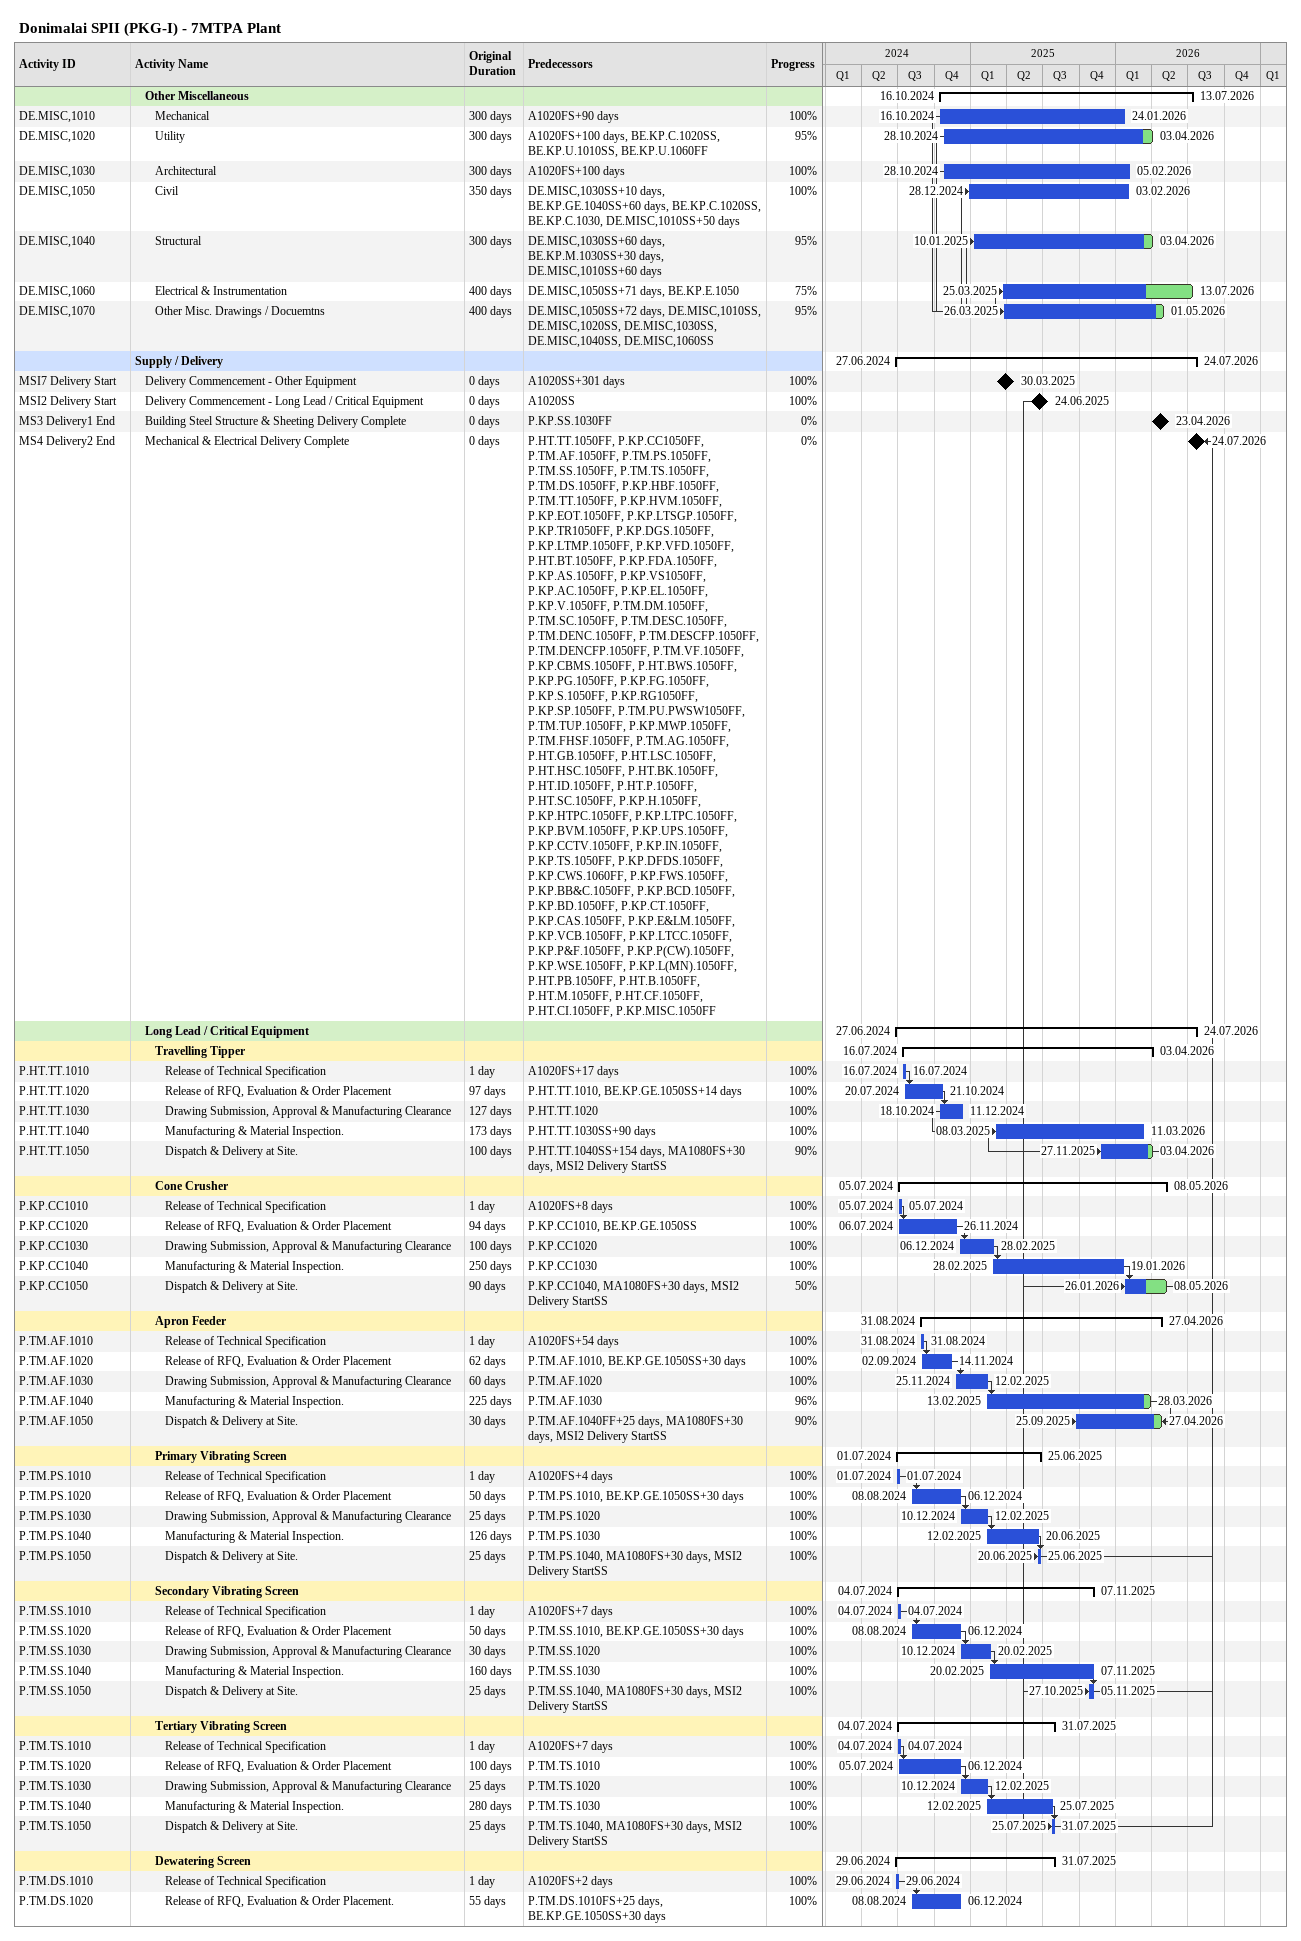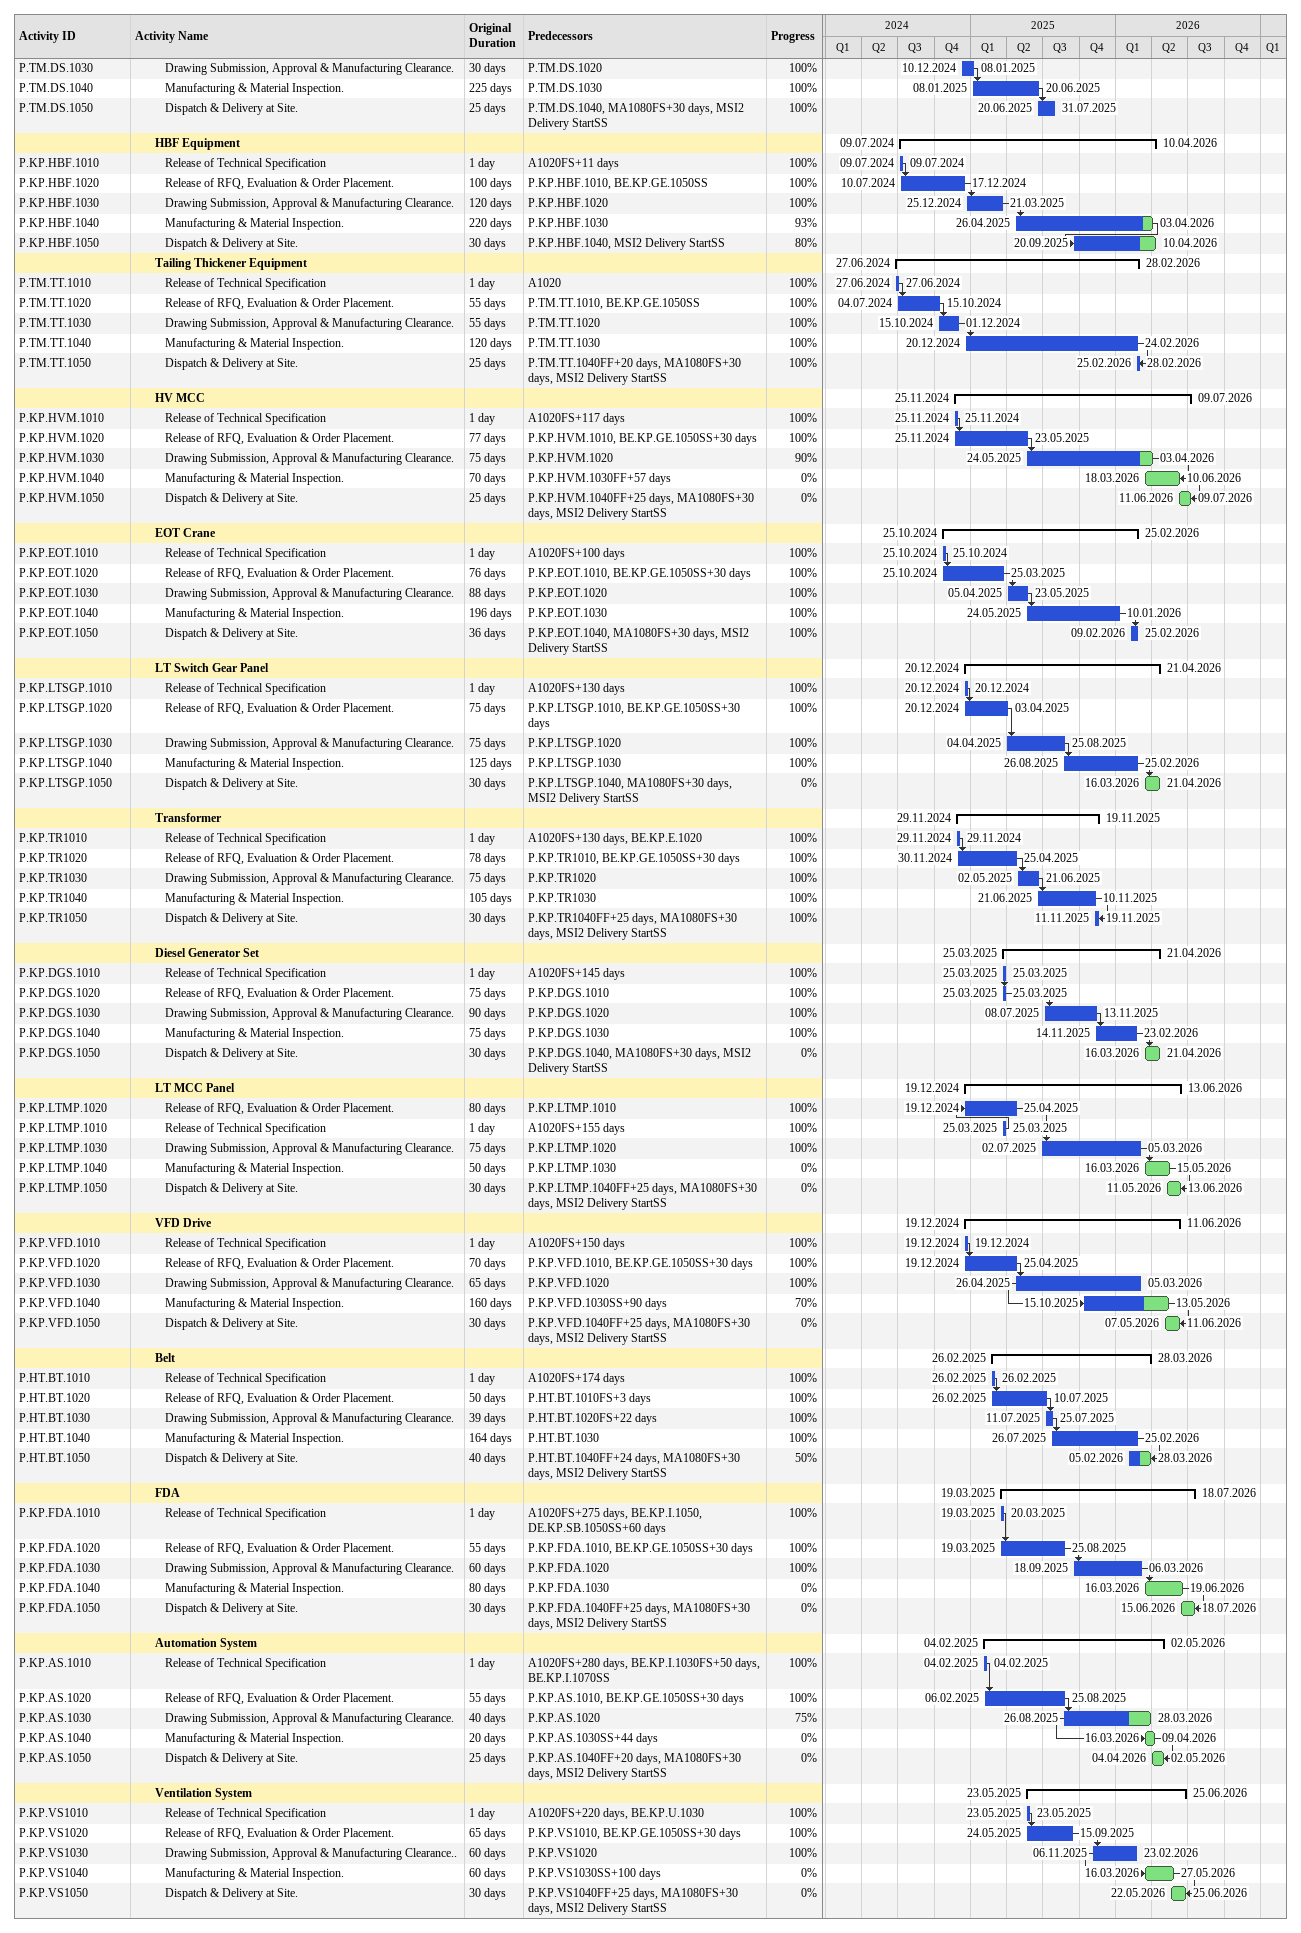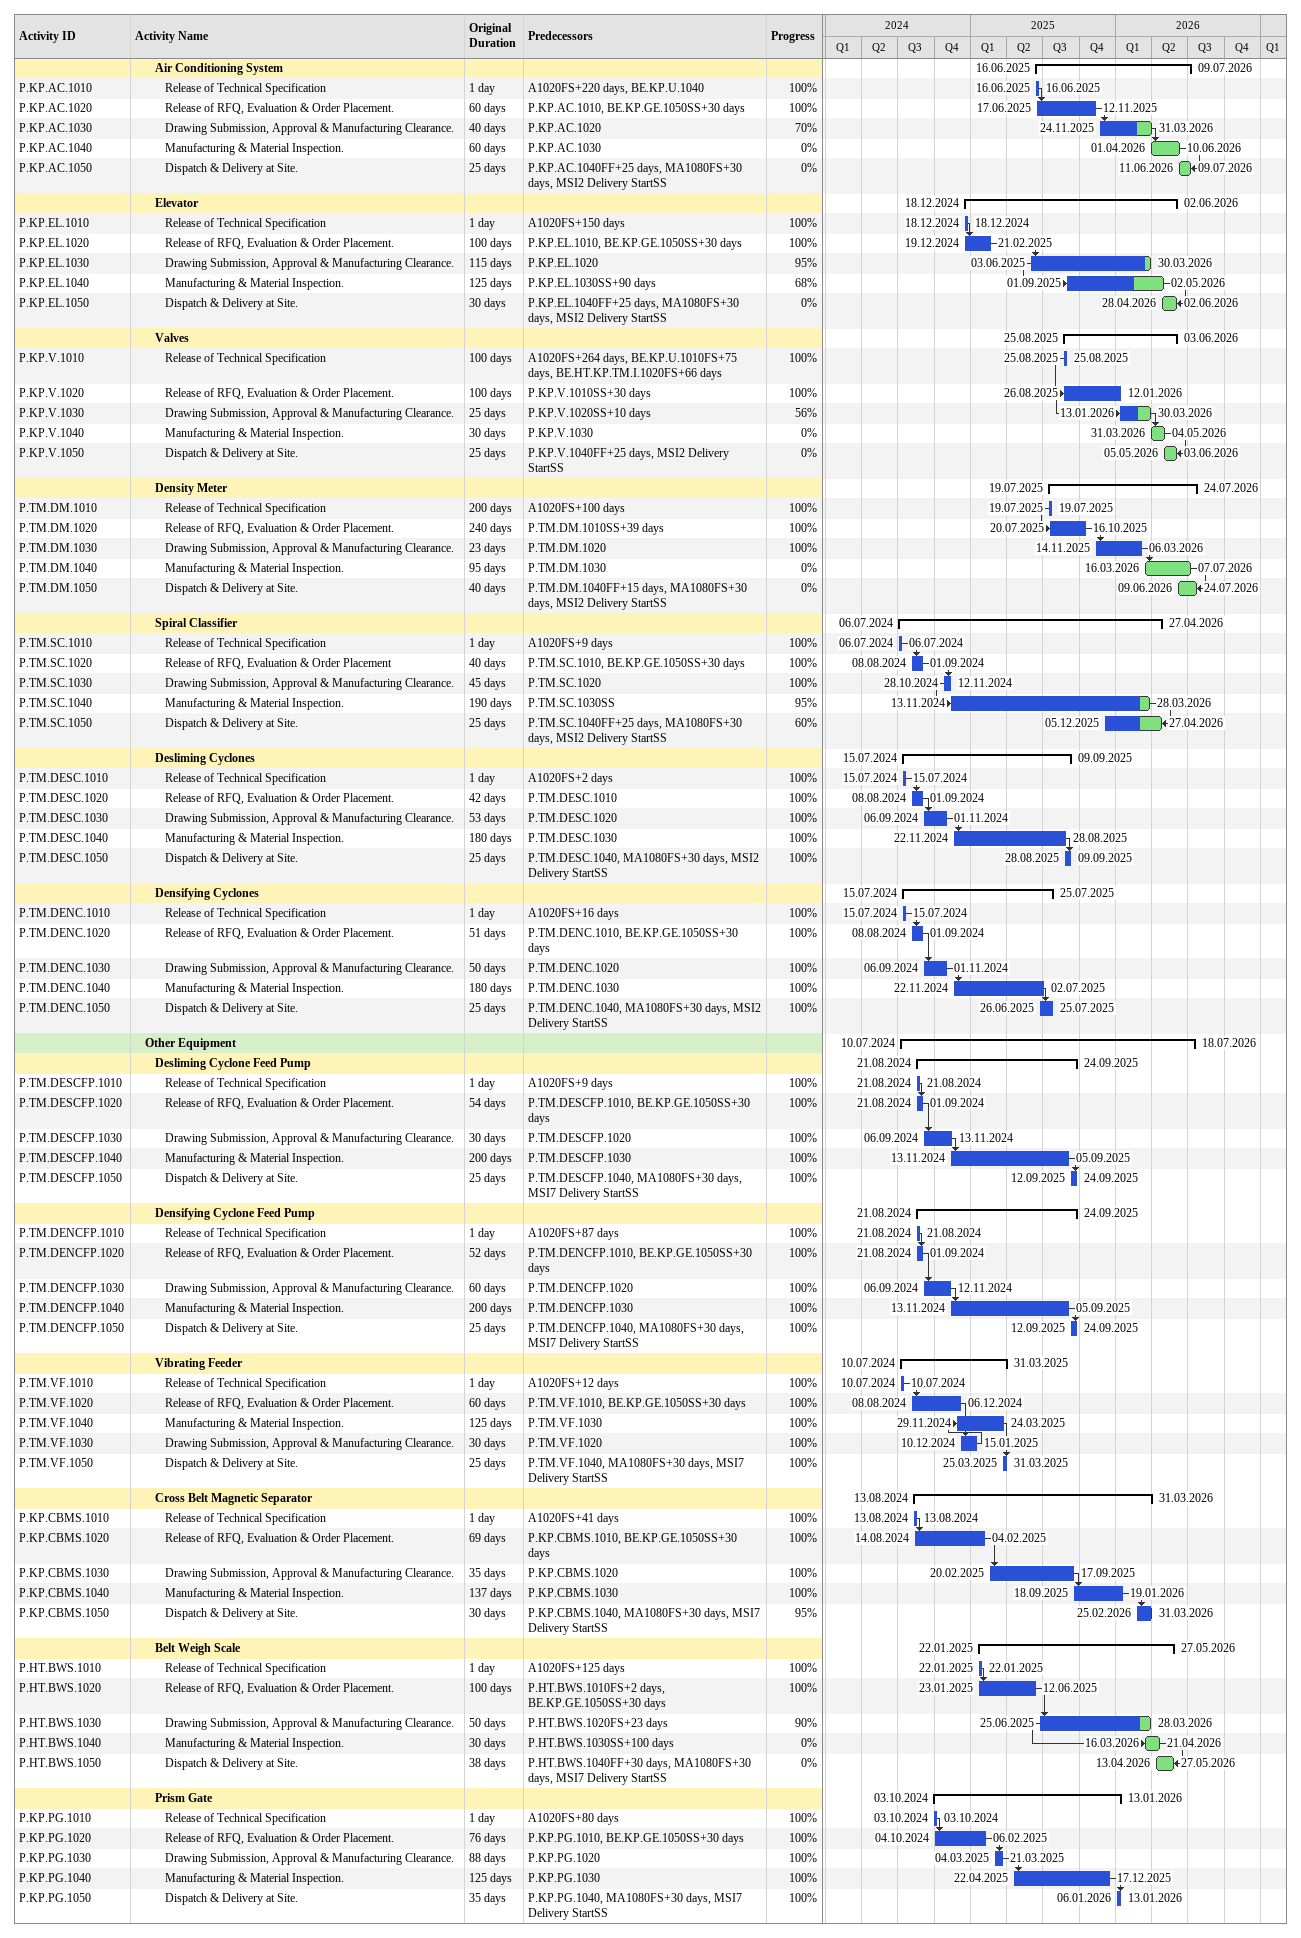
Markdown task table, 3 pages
Donimalai SPII (PKG-I) - 7MTPA Plant

| ID | Level | Task | Original duration | Start | Finish | Predecessors | % complete |
|---|---|---|---|---|---|---|---|
|  | 2 | **Other Miscellaneous** |  | 2024-10-16 | 2026-07-13 |  |  |
| DE.MISC,1010 | 3 | Mechanical | 300d | 2024-10-16 | 2026-01-24 | A1020FS+90d | 100 |
| DE.MISC,1020 | 3 | Utility | 300d | 2024-10-28 | 2026-04-03 | A1020FS+100d, BE.KP.C.1020SS, BE.KP.U.1010SS, BE.KP.U.1060FF | 95 |
| DE.MISC,1030 | 3 | Architectural | 300d | 2024-10-28 | 2026-02-05 | A1020FS+100d | 100 |
| DE.MISC,1050 | 3 | Civil | 350d | 2024-12-28 | 2026-02-03 | DE.MISC,1030SS+10d, BE.KP.GE.1040SS+60d, BE.KP.C.1020SS, BE.KP.C.1030, DE.MISC,1010SS+50d | 100 |
| DE.MISC,1040 | 3 | Structural | 300d | 2025-01-10 | 2026-04-03 | DE.MISC,1030SS+60d, BE.KP.M.1030SS+30d, DE.MISC,1010SS+60d | 95 |
| DE.MISC,1060 | 3 | Electrical & Instrumentation | 400d | 2025-03-25 | 2026-07-13 | DE.MISC,1050SS+71d, BE.KP.E.1050 | 75 |
| DE.MISC,1070 | 3 | Other Misc. Drawings / Docuemtns | 400d | 2025-03-26 | 2026-05-01 | DE.MISC,1050SS+72d, DE.MISC,1010SS, DE.MISC,1020SS, DE.MISC,1030SS, DE.MISC,1040SS, DE.MISC,1060SS | 95 |
|  | 1 | **Supply / Delivery** |  | 2024-06-27 | 2026-07-24 |  |  |
| MSI7 Delivery Start | 2 | Delivery Commencement - Other Equipment | 0d | 2025-03-30 | 2025-03-30 | A1020SS+301d | 100 |
| MSI2 Delivery Start | 2 | Delivery Commencement - Long Lead / Critical Equipment | 0d | 2025-06-24 | 2025-06-24 | A1020SS | 100 |
| MS3 Delivery1 End | 2 | Building Steel Structure & Sheeting Delivery Complete | 0d | 2026-04-23 | 2026-04-23 | P.KP.SS.1030FF | 0 |
| MS4 Delivery2 End | 2 | Mechanical & Electrical Delivery Complete | 0d | 2026-07-24 | 2026-07-24 | P.HT.TT.1050FF, P.KP.CC1050FF, P.TM.AF.1050FF, P.TM.PS.1050FF, P.TM.SS.1050FF, P.TM.TS.1050FF, P.TM.DS.1050FF, P.KP.HBF.1050FF, P.TM.TT.1050FF, P.KP.HVM.1050FF, P.KP.EOT.1050FF, P.KP.LTSGP.1050FF, P.KP.TR1050FF, P.KP.DGS.1050FF, P.KP.LTMP.1050FF, P.KP.VFD.1050FF, P.HT.BT.1050FF, P.KP.FDA.1050FF, P.KP.AS.1050FF, P.KP.VS1050FF, P.KP.AC.1050FF, P.KP.EL.1050FF, P.KP.V.1050FF, P.TM.DM.1050FF, P.TM.SC.1050FF, P.TM.DESC.1050FF, P.TM.DENC.1050FF, P.TM.DESCFP.1050FF, P.TM.DENCFP.1050FF, P.TM.VF.1050FF, P.KP.CBMS.1050FF, P.HT.BWS.1050FF, P.KP.PG.1050FF, P.KP.FG.1050FF, P.KP.S.1050FF, P.KP.RG1050FF, P.KP.SP.1050FF, P.TM.PU.PWSW1050FF, P.TM.TUP.1050FF, P.KP.MWP.1050FF, P.TM.FHSF.1050FF, P.TM.AG.1050FF, P.HT.GB.1050FF, P.HT.LSC.1050FF, P.HT.HSC.1050FF, P.HT.BK.1050FF, P.HT.ID.1050FF, P.HT.P.1050FF, P.HT.SC.1050FF, P.KP.H.1050FF, P.KP.HTPC.1050FF, P.KP.LTPC.1050FF, P.KP.BVM.1050FF, P.KP.UPS.1050FF, P.KP.CCTV.1050FF, P.KP.IN.1050FF, P.KP.TS.1050FF, P.KP.DFDS.1050FF, P.KP.CWS.1060FF, P.KP.FWS.1050FF, P.KP.BB&C.1050FF, P.KP.BCD.1050FF, P.KP.BD.1050FF, P.KP.CT.1050FF, P.KP.CAS.1050FF, P.KP.E&LM.1050FF, P.KP.VCB.1050FF, P.KP.LTCC.1050FF, P.KP.P&F.1050FF, P.KP.P(CW).1050FF, P.KP.WSE.1050FF, P.KP.L(MN).1050FF, P.HT.PB.1050FF, P.HT.B.1050FF, P.HT.M.1050FF, P.HT.CF.1050FF, P.HT.CI.1050FF, P.KP.MISC.1050FF | 0 |
|  | 2 | **Long Lead / Critical Equipment** |  | 2024-06-27 | 2026-07-24 |  |  |
|  | 3 | **Travelling Tipper** |  | 2024-07-16 | 2026-04-03 |  |  |
| P.HT.TT.1010 | 4 | Release of Technical Specification | 1d | 2024-07-16 | 2024-07-16 | A1020FS+17d | 100 |
| P.HT.TT.1020 | 4 | Release of RFQ, Evaluation & Order Placement | 97d | 2024-07-20 | 2024-10-21 | P.HT.TT.1010, BE.KP.GE.1050SS+14d | 100 |
| P.HT.TT.1030 | 4 | Drawing Submission, Approval & Manufacturing Clearance | 127d | 2024-10-18 | 2024-12-11 | P.HT.TT.1020 | 100 |
| P.HT.TT.1040 | 4 | Manufacturing & Material Inspection. | 173d | 2025-03-08 | 2026-03-11 | P.HT.TT.1030SS+90d | 100 |
| P.HT.TT.1050 | 4 | Dispatch & Delivery at Site. | 100d | 2025-11-27 | 2026-04-03 | P.HT.TT.1040SS+154d, MA1080FS+30d, MSI2 Delivery StartSS | 90 |
|  | 3 | **Cone Crusher** |  | 2024-07-05 | 2026-05-08 |  |  |
| P.KP.CC1010 | 4 | Release of Technical Specification | 1d | 2024-07-05 | 2024-07-05 | A1020FS+8d | 100 |
| P.KP.CC1020 | 4 | Release of RFQ, Evaluation & Order Placement | 94d | 2024-07-06 | 2024-11-26 | P.KP.CC1010, BE.KP.GE.1050SS | 100 |
| P.KP.CC1030 | 4 | Drawing Submission, Approval & Manufacturing Clearance | 100d | 2024-12-06 | 2025-02-28 | P.KP.CC1020 | 100 |
| P.KP.CC1040 | 4 | Manufacturing & Material Inspection. | 250d | 2025-02-28 | 2026-01-19 | P.KP.CC1030 | 100 |
| P.KP.CC1050 | 4 | Dispatch & Delivery at Site. | 90d | 2026-01-26 | 2026-05-08 | P.KP.CC1040, MA1080FS+30d, MSI2 Delivery StartSS | 50 |
|  | 3 | **Apron Feeder** |  | 2024-08-31 | 2026-04-27 |  |  |
| P.TM.AF.1010 | 4 | Release of Technical Specification | 1d | 2024-08-31 | 2024-08-31 | A1020FS+54d | 100 |
| P.TM.AF.1020 | 4 | Release of RFQ, Evaluation & Order Placement | 62d | 2024-09-02 | 2024-11-14 | P.TM.AF.1010, BE.KP.GE.1050SS+30d | 100 |
| P.TM.AF.1030 | 4 | Drawing Submission, Approval & Manufacturing Clearance | 60d | 2024-11-25 | 2025-02-12 | P.TM.AF.1020 | 100 |
| P.TM.AF.1040 | 4 | Manufacturing & Material Inspection. | 225d | 2025-02-13 | 2026-03-28 | P.TM.AF.1030 | 96 |
| P.TM.AF.1050 | 4 | Dispatch & Delivery at Site. | 30d | 2025-09-25 | 2026-04-27 | P.TM.AF.1040FF+25d, MA1080FS+30d, MSI2 Delivery StartSS | 90 |
|  | 3 | **Primary Vibrating Screen** |  | 2024-07-01 | 2025-06-25 |  |  |
| P.TM.PS.1010 | 4 | Release of Technical Specification | 1d | 2024-07-01 | 2024-07-01 | A1020FS+4d | 100 |
| P.TM.PS.1020 | 4 | Release of RFQ, Evaluation & Order Placement | 50d | 2024-08-08 | 2024-12-06 | P.TM.PS.1010, BE.KP.GE.1050SS+30d | 100 |
| P.TM.PS.1030 | 4 | Drawing Submission, Approval & Manufacturing Clearance | 25d | 2024-12-10 | 2025-02-12 | P.TM.PS.1020 | 100 |
| P.TM.PS.1040 | 4 | Manufacturing & Material Inspection. | 126d | 2025-02-12 | 2025-06-20 | P.TM.PS.1030 | 100 |
| P.TM.PS.1050 | 4 | Dispatch & Delivery at Site. | 25d | 2025-06-20 | 2025-06-25 | P.TM.PS.1040, MA1080FS+30d, MSI2 Delivery StartSS | 100 |
|  | 3 | **Secondary Vibrating Screen** |  | 2024-07-04 | 2025-11-07 |  |  |
| P.TM.SS.1010 | 4 | Release of Technical Specification | 1d | 2024-07-04 | 2024-07-04 | A1020FS+7d | 100 |
| P.TM.SS.1020 | 4 | Release of RFQ, Evaluation & Order Placement | 50d | 2024-08-08 | 2024-12-06 | P.TM.SS.1010, BE.KP.GE.1050SS+30d | 100 |
| P.TM.SS.1030 | 4 | Drawing Submission, Approval & Manufacturing Clearance | 30d | 2024-12-10 | 2025-02-20 | P.TM.SS.1020 | 100 |
| P.TM.SS.1040 | 4 | Manufacturing & Material Inspection. | 160d | 2025-02-20 | 2025-11-07 | P.TM.SS.1030 | 100 |
| P.TM.SS.1050 | 4 | Dispatch & Delivery at Site. | 25d | 2025-10-27 | 2025-11-05 | P.TM.SS.1040, MA1080FS+30d, MSI2 Delivery StartSS | 100 |
|  | 3 | **Tertiary Vibrating Screen** |  | 2024-07-04 | 2025-07-31 |  |  |
| P.TM.TS.1010 | 4 | Release of Technical Specification | 1d | 2024-07-04 | 2024-07-04 | A1020FS+7d | 100 |
| P.TM.TS.1020 | 4 | Release of RFQ, Evaluation & Order Placement | 100d | 2024-07-05 | 2024-12-06 | P.TM.TS.1010 | 100 |
| P.TM.TS.1030 | 4 | Drawing Submission, Approval & Manufacturing Clearance | 25d | 2024-12-10 | 2025-02-12 | P.TM.TS.1020 | 100 |
| P.TM.TS.1040 | 4 | Manufacturing & Material Inspection. | 280d | 2025-02-12 | 2025-07-25 | P.TM.TS.1030 | 100 |
| P.TM.TS.1050 | 4 | Dispatch & Delivery at Site. | 25d | 2025-07-25 | 2025-07-31 | P.TM.TS.1040, MA1080FS+30d, MSI2 Delivery StartSS | 100 |
|  | 3 | **Dewatering Screen** |  | 2024-06-29 | 2025-07-31 |  |  |
| P.TM.DS.1010 | 4 | Release of Technical Specification | 1d | 2024-06-29 | 2024-06-29 | A1020FS+2d | 100 |
| P.TM.DS.1020 | 4 | Release of RFQ, Evaluation & Order Placement. | 55d | 2024-08-08 | 2024-12-06 | P.TM.DS.1010FS+25d, BE.KP.GE.1050SS+30d | 100 |
| P.TM.DS.1030 | 4 | Drawing Submission, Approval & Manufacturing Clearance. | 30d | 2024-12-10 | 2025-01-08 | P.TM.DS.1020 | 100 |
| P.TM.DS.1040 | 4 | Manufacturing & Material Inspection. | 225d | 2025-01-08 | 2025-06-20 | P.TM.DS.1030 | 100 |
| P.TM.DS.1050 | 4 | Dispatch & Delivery at Site. | 25d | 2025-06-20 | 2025-07-31 | P.TM.DS.1040, MA1080FS+30d, MSI2 Delivery StartSS | 100 |
|  | 3 | **HBF Equipment** |  | 2024-07-09 | 2026-04-10 |  |  |
| P.KP.HBF.1010 | 4 | Release of Technical Specification | 1d | 2024-07-09 | 2024-07-09 | A1020FS+11d | 100 |
| P.KP.HBF.1020 | 4 | Release of RFQ, Evaluation & Order Placement. | 100d | 2024-07-10 | 2024-12-17 | P.KP.HBF.1010, BE.KP.GE.1050SS | 100 |
| P.KP.HBF.1030 | 4 | Drawing Submission, Approval & Manufacturing Clearance. | 120d | 2024-12-25 | 2025-03-21 | P.KP.HBF.1020 | 100 |
| P.KP.HBF.1040 | 4 | Manufacturing & Material Inspection. | 220d | 2025-04-26 | 2026-04-03 | P.KP.HBF.1030 | 93 |
| P.KP.HBF.1050 | 4 | Dispatch & Delivery at Site. | 30d | 2025-09-20 | 2026-04-10 | P.KP.HBF.1040, MSI2 Delivery StartSS | 80 |
|  | 3 | **Tailing Thickener Equipment** |  | 2024-06-27 | 2026-02-28 |  |  |
| P.TM.TT.1010 | 4 | Release of Technical Specification | 1d | 2024-06-27 | 2024-06-27 | A1020 | 100 |
| P.TM.TT.1020 | 4 | Release of RFQ, Evaluation & Order Placement. | 55d | 2024-07-04 | 2024-10-15 | P.TM.TT.1010, BE.KP.GE.1050SS | 100 |
| P.TM.TT.1030 | 4 | Drawing Submission, Approval & Manufacturing Clearance. | 55d | 2024-10-15 | 2024-12-01 | P.TM.TT.1020 | 100 |
| P.TM.TT.1040 | 4 | Manufacturing & Material Inspection. | 120d | 2024-12-20 | 2026-02-24 | P.TM.TT.1030 | 100 |
| P.TM.TT.1050 | 4 | Dispatch & Delivery at Site. | 25d | 2026-02-25 | 2026-02-28 | P.TM.TT.1040FF+20d, MA1080FS+30d, MSI2 Delivery StartSS | 100 |
|  | 3 | **HV MCC** |  | 2024-11-25 | 2026-07-09 |  |  |
| P.KP.HVM.1010 | 4 | Release of Technical Specification | 1d | 2024-11-25 | 2024-11-25 | A1020FS+117d | 100 |
| P.KP.HVM.1020 | 4 | Release of RFQ, Evaluation & Order Placement. | 77d | 2024-11-25 | 2025-05-23 | P.KP.HVM.1010, BE.KP.GE.1050SS+30d | 100 |
| P.KP.HVM.1030 | 4 | Drawing Submission, Approval & Manufacturing Clearance. | 75d | 2025-05-24 | 2026-04-03 | P.KP.HVM.1020 | 90 |
| P.KP.HVM.1040 | 4 | Manufacturing & Material Inspection. | 70d | 2026-03-18 | 2026-06-10 | P.KP.HVM.1030FF+57d | 0 |
| P.KP.HVM.1050 | 4 | Dispatch & Delivery at Site. | 25d | 2026-06-11 | 2026-07-09 | P.KP.HVM.1040FF+25d, MA1080FS+30d, MSI2 Delivery StartSS | 0 |
|  | 3 | **EOT Crane** |  | 2024-10-25 | 2026-02-25 |  |  |
| P.KP.EOT.1010 | 4 | Release of Technical Specification | 1d | 2024-10-25 | 2024-10-25 | A1020FS+100d | 100 |
| P.KP.EOT.1020 | 4 | Release of RFQ, Evaluation & Order Placement. | 76d | 2024-10-25 | 2025-03-25 | P.KP.EOT.1010, BE.KP.GE.1050SS+30d | 100 |
| P.KP.EOT.1030 | 4 | Drawing Submission, Approval & Manufacturing Clearance. | 88d | 2025-04-05 | 2025-05-23 | P.KP.EOT.1020 | 100 |
| P.KP.EOT.1040 | 4 | Manufacturing & Material Inspection. | 196d | 2025-05-24 | 2026-01-10 | P.KP.EOT.1030 | 100 |
| P.KP.EOT.1050 | 4 | Dispatch & Delivery at Site. | 36d | 2026-02-09 | 2026-02-25 | P.KP.EOT.1040, MA1080FS+30d, MSI2 Delivery StartSS | 100 |
|  | 3 | **LT Switch Gear Panel** |  | 2024-12-20 | 2026-04-21 |  |  |
| P.KP.LTSGP.1010 | 4 | Release of Technical Specification | 1d | 2024-12-20 | 2024-12-20 | A1020FS+130d | 100 |
| P.KP.LTSGP.1020 | 4 | Release of RFQ, Evaluation & Order Placement. | 75d | 2024-12-20 | 2025-04-03 | P.KP.LTSGP.1010, BE.KP.GE.1050SS+30d | 100 |
| P.KP.LTSGP.1030 | 4 | Drawing Submission, Approval & Manufacturing Clearance. | 75d | 2025-04-04 | 2025-08-25 | P.KP.LTSGP.1020 | 100 |
| P.KP.LTSGP.1040 | 4 | Manufacturing & Material Inspection. | 125d | 2025-08-26 | 2026-02-25 | P.KP.LTSGP.1030 | 100 |
| P.KP.LTSGP.1050 | 4 | Dispatch & Delivery at Site. | 30d | 2026-03-16 | 2026-04-21 | P.KP.LTSGP.1040, MA1080FS+30d, MSI2 Delivery StartSS | 0 |
|  | 3 | **Transformer** |  | 2024-11-29 | 2025-11-19 |  |  |
| P.KP.TR1010 | 4 | Release of Technical Specification | 1d | 2024-11-29 | 2024-11-29 | A1020FS+130d, BE.KP.E.1020 | 100 |
| P.KP.TR1020 | 4 | Release of RFQ, Evaluation & Order Placement. | 78d | 2024-11-30 | 2025-04-25 | P.KP.TR1010, BE.KP.GE.1050SS+30d | 100 |
| P.KP.TR1030 | 4 | Drawing Submission, Approval & Manufacturing Clearance. | 75d | 2025-05-02 | 2025-06-21 | P.KP.TR1020 | 100 |
| P.KP.TR1040 | 4 | Manufacturing & Material Inspection. | 105d | 2025-06-21 | 2025-11-10 | P.KP.TR1030 | 100 |
| P.KP.TR1050 | 4 | Dispatch & Delivery at Site. | 30d | 2025-11-11 | 2025-11-19 | P.KP.TR1040FF+25d, MA1080FS+30d, MSI2 Delivery StartSS | 100 |
|  | 3 | **Diesel Generator Set** |  | 2025-03-25 | 2026-04-21 |  |  |
| P.KP.DGS.1010 | 4 | Release of Technical Specification | 1d | 2025-03-25 | 2025-03-25 | A1020FS+145d | 100 |
| P.KP.DGS.1020 | 4 | Release of RFQ, Evaluation & Order Placement. | 75d | 2025-03-25 | 2025-03-25 | P.KP.DGS.1010 | 100 |
| P.KP.DGS.1030 | 4 | Drawing Submission, Approval & Manufacturing Clearance. | 90d | 2025-07-08 | 2025-11-13 | P.KP.DGS.1020 | 100 |
| P.KP.DGS.1040 | 4 | Manufacturing & Material Inspection. | 75d | 2025-11-14 | 2026-02-23 | P.KP.DGS.1030 | 100 |
| P.KP.DGS.1050 | 4 | Dispatch & Delivery at Site. | 30d | 2026-03-16 | 2026-04-21 | P.KP.DGS.1040, MA1080FS+30d, MSI2 Delivery StartSS | 0 |
|  | 3 | **LT MCC Panel** |  | 2024-12-19 | 2026-06-13 |  |  |
| P.KP.LTMP.1020 | 4 | Release of RFQ, Evaluation & Order Placement. | 80d | 2024-12-19 | 2025-04-25 | P.KP.LTMP.1010 | 100 |
| P.KP.LTMP.1010 | 4 | Release of Technical Specification | 1d | 2025-03-25 | 2025-03-25 | A1020FS+155d | 100 |
| P.KP.LTMP.1030 | 4 | Drawing Submission, Approval & Manufacturing Clearance. | 75d | 2025-07-02 | 2026-03-05 | P.KP.LTMP.1020 | 100 |
| P.KP.LTMP.1040 | 4 | Manufacturing & Material Inspection. | 50d | 2026-03-16 | 2026-05-15 | P.KP.LTMP.1030 | 0 |
| P.KP.LTMP.1050 | 4 | Dispatch & Delivery at Site. | 30d | 2026-05-11 | 2026-06-13 | P.KP.LTMP.1040FF+25d, MA1080FS+30d, MSI2 Delivery StartSS | 0 |
|  | 3 | **VFD Drive** |  | 2024-12-19 | 2026-06-11 |  |  |
| P.KP.VFD.1010 | 4 | Release of Technical Specification | 1d | 2024-12-19 | 2024-12-19 | A1020FS+150d | 100 |
| P.KP.VFD.1020 | 4 | Release of RFQ, Evaluation & Order Placement. | 70d | 2024-12-19 | 2025-04-25 | P.KP.VFD.1010, BE.KP.GE.1050SS+30d | 100 |
| P.KP.VFD.1030 | 4 | Drawing Submission, Approval & Manufacturing Clearance. | 65d | 2025-04-26 | 2026-03-05 | P.KP.VFD.1020 | 100 |
| P.KP.VFD.1040 | 4 | Manufacturing & Material Inspection. | 160d | 2025-10-15 | 2026-05-13 | P.KP.VFD.1030SS+90d | 70 |
| P.KP.VFD.1050 | 4 | Dispatch & Delivery at Site. | 30d | 2026-05-07 | 2026-06-11 | P.KP.VFD.1040FF+25d, MA1080FS+30d, MSI2 Delivery StartSS | 0 |
|  | 3 | **Belt** |  | 2025-02-26 | 2026-03-28 |  |  |
| P.HT.BT.1010 | 4 | Release of Technical Specification | 1d | 2025-02-26 | 2025-02-26 | A1020FS+174d | 100 |
| P.HT.BT.1020 | 4 | Release of RFQ, Evaluation & Order Placement. | 50d | 2025-02-26 | 2025-07-10 | P.HT.BT.1010FS+3d | 100 |
| P.HT.BT.1030 | 4 | Drawing Submission, Approval & Manufacturing Clearance. | 39d | 2025-07-11 | 2025-07-25 | P.HT.BT.1020FS+22d | 100 |
| P.HT.BT.1040 | 4 | Manufacturing & Material Inspection. | 164d | 2025-07-26 | 2026-02-25 | P.HT.BT.1030 | 100 |
| P.HT.BT.1050 | 4 | Dispatch & Delivery at Site. | 40d | 2026-02-05 | 2026-03-28 | P.HT.BT.1040FF+24d, MA1080FS+30d, MSI2 Delivery StartSS | 50 |
|  | 3 | **FDA** |  | 2025-03-19 | 2026-07-18 |  |  |
| P.KP.FDA.1010 | 4 | Release of Technical Specification | 1d | 2025-03-19 | 2025-03-20 | A1020FS+275d, BE.KP.I.1050, DE.KP.SB.1050SS+60d | 100 |
| P.KP.FDA.1020 | 4 | Release of RFQ, Evaluation & Order Placement. | 55d | 2025-03-19 | 2025-08-25 | P.KP.FDA.1010, BE.KP.GE.1050SS+30d | 100 |
| P.KP.FDA.1030 | 4 | Drawing Submission, Approval & Manufacturing Clearance. | 60d | 2025-09-18 | 2026-03-06 | P.KP.FDA.1020 | 100 |
| P.KP.FDA.1040 | 4 | Manufacturing & Material Inspection. | 80d | 2026-03-16 | 2026-06-19 | P.KP.FDA.1030 | 0 |
| P.KP.FDA.1050 | 4 | Dispatch & Delivery at Site. | 30d | 2026-06-15 | 2026-07-18 | P.KP.FDA.1040FF+25d, MA1080FS+30d, MSI2 Delivery StartSS | 0 |
|  | 3 | **Automation System** |  | 2025-02-04 | 2026-05-02 |  |  |
| P.KP.AS.1010 | 4 | Release of Technical Specification | 1d | 2025-02-04 | 2025-02-04 | A1020FS+280d, BE.KP.I.1030FS+50d, BE.KP.I.1070SS | 100 |
| P.KP.AS.1020 | 4 | Release of RFQ, Evaluation & Order Placement. | 55d | 2025-02-06 | 2025-08-25 | P.KP.AS.1010, BE.KP.GE.1050SS+30d | 100 |
| P.KP.AS.1030 | 4 | Drawing Submission, Approval & Manufacturing Clearance. | 40d | 2025-08-26 | 2026-03-28 | P.KP.AS.1020 | 75 |
| P.KP.AS.1040 | 4 | Manufacturing & Material Inspection. | 20d | 2026-03-16 | 2026-04-09 | P.KP.AS.1030SS+44d | 0 |
| P.KP.AS.1050 | 4 | Dispatch & Delivery at Site. | 25d | 2026-04-04 | 2026-05-02 | P.KP.AS.1040FF+20d, MA1080FS+30d, MSI2 Delivery StartSS | 0 |
|  | 3 | **Ventilation System** |  | 2025-05-23 | 2026-06-25 |  |  |
| P.KP.VS1010 | 4 | Release of Technical Specification | 1d | 2025-05-23 | 2025-05-23 | A1020FS+220d, BE.KP.U.1030 | 100 |
| P.KP.VS1020 | 4 | Release of RFQ, Evaluation & Order Placement. | 65d | 2025-05-24 | 2025-09-15 | P.KP.VS1010, BE.KP.GE.1050SS+30d | 100 |
| P.KP.VS1030 | 4 | Drawing Submission, Approval & Manufacturing Clearance.. | 60d | 2025-11-06 | 2026-02-23 | P.KP.VS1020 | 100 |
| P.KP.VS1040 | 4 | Manufacturing & Material Inspection. | 60d | 2026-03-16 | 2026-05-27 | P.KP.VS1030SS+100d | 0 |
| P.KP.VS1050 | 4 | Dispatch & Delivery at Site. | 30d | 2026-05-22 | 2026-06-25 | P.KP.VS1040FF+25d, MA1080FS+30d, MSI2 Delivery StartSS | 0 |
|  | 3 | **Air Conditioning System** |  | 2025-06-16 | 2026-07-09 |  |  |
| P.KP.AC.1010 | 4 | Release of Technical Specification | 1d | 2025-06-16 | 2025-06-16 | A1020FS+220d, BE.KP.U.1040 | 100 |
| P.KP.AC.1020 | 4 | Release of RFQ, Evaluation & Order Placement. | 60d | 2025-06-17 | 2025-11-12 | P.KP.AC.1010, BE.KP.GE.1050SS+30d | 100 |
| P.KP.AC.1030 | 4 | Drawing Submission, Approval & Manufacturing Clearance. | 40d | 2025-11-24 | 2026-03-31 | P.KP.AC.1020 | 70 |
| P.KP.AC.1040 | 4 | Manufacturing & Material Inspection. | 60d | 2026-04-01 | 2026-06-10 | P.KP.AC.1030 | 0 |
| P.KP.AC.1050 | 4 | Dispatch & Delivery at Site. | 25d | 2026-06-11 | 2026-07-09 | P.KP.AC.1040FF+25d, MA1080FS+30d, MSI2 Delivery StartSS | 0 |
|  | 3 | **Elevator** |  | 2024-12-18 | 2026-06-02 |  |  |
| P.KP.EL.1010 | 4 | Release of Technical Specification | 1d | 2024-12-18 | 2024-12-18 | A1020FS+150d | 100 |
| P.KP.EL.1020 | 4 | Release of RFQ, Evaluation & Order Placement. | 100d | 2024-12-19 | 2025-02-21 | P.KP.EL.1010, BE.KP.GE.1050SS+30d | 100 |
| P.KP.EL.1030 | 4 | Drawing Submission, Approval & Manufacturing Clearance. | 115d | 2025-06-03 | 2026-03-30 | P.KP.EL.1020 | 95 |
| P.KP.EL.1040 | 4 | Manufacturing & Material Inspection. | 125d | 2025-09-01 | 2026-05-02 | P.KP.EL.1030SS+90d | 68 |
| P.KP.EL.1050 | 4 | Dispatch & Delivery at Site. | 30d | 2026-04-28 | 2026-06-02 | P.KP.EL.1040FF+25d, MA1080FS+30d, MSI2 Delivery StartSS | 0 |
|  | 3 | **Valves** |  | 2025-08-25 | 2026-06-03 |  |  |
| P.KP.V.1010 | 4 | Release of Technical Specification | 100d | 2025-08-25 | 2025-08-25 | A1020FS+264d, BE.KP.U.1010FS+75d, BE.HT.KP.TM.I.1020FS+66d | 100 |
| P.KP.V.1020 | 4 | Release of RFQ, Evaluation & Order Placement. | 100d | 2025-08-26 | 2026-01-12 | P.KP.V.1010SS+30d | 100 |
| P.KP.V.1030 | 4 | Drawing Submission, Approval & Manufacturing Clearance. | 25d | 2026-01-13 | 2026-03-30 | P.KP.V.1020SS+10d | 56 |
| P.KP.V.1040 | 4 | Manufacturing & Material Inspection. | 30d | 2026-03-31 | 2026-05-04 | P.KP.V.1030 | 0 |
| P.KP.V.1050 | 4 | Dispatch & Delivery at Site. | 25d | 2026-05-05 | 2026-06-03 | P.KP.V.1040FF+25d, MSI2 Delivery StartSS | 0 |
|  | 3 | **Density Meter** |  | 2025-07-19 | 2026-07-24 |  |  |
| P.TM.DM.1010 | 4 | Release of Technical Specification | 200d | 2025-07-19 | 2025-07-19 | A1020FS+100d | 100 |
| P.TM.DM.1020 | 4 | Release of RFQ, Evaluation & Order Placement. | 240d | 2025-07-20 | 2025-10-16 | P.TM.DM.1010SS+39d | 100 |
| P.TM.DM.1030 | 4 | Drawing Submission, Approval & Manufacturing Clearance. | 23d | 2025-11-14 | 2026-03-06 | P.TM.DM.1020 | 100 |
| P.TM.DM.1040 | 4 | Manufacturing & Material Inspection. | 95d | 2026-03-16 | 2026-07-07 | P.TM.DM.1030 | 0 |
| P.TM.DM.1050 | 4 | Dispatch & Delivery at Site. | 40d | 2026-06-09 | 2026-07-24 | P.TM.DM.1040FF+15d, MA1080FS+30d, MSI2 Delivery StartSS | 0 |
|  | 3 | **Spiral Classifier** |  | 2024-07-06 | 2026-04-27 |  |  |
| P.TM.SC.1010 | 4 | Release of Technical Specification | 1d | 2024-07-06 | 2024-07-06 | A1020FS+9d | 100 |
| P.TM.SC.1020 | 4 | Release of RFQ, Evaluation & Order Placement | 40d | 2024-08-08 | 2024-09-01 | P.TM.SC.1010, BE.KP.GE.1050SS+30d | 100 |
| P.TM.SC.1030 | 4 | Drawing Submission, Approval & Manufacturing Clearance. | 45d | 2024-10-28 | 2024-11-12 | P.TM.SC.1020 | 100 |
| P.TM.SC.1040 | 4 | Manufacturing & Material Inspection. | 190d | 2024-11-13 | 2026-03-28 | P.TM.SC.1030SS | 95 |
| P.TM.SC.1050 | 4 | Dispatch & Delivery at Site. | 25d | 2025-12-05 | 2026-04-27 | P.TM.SC.1040FF+25d, MA1080FS+30d, MSI2 Delivery StartSS | 60 |
|  | 3 | **Desliming Cyclones** |  | 2024-07-15 | 2025-09-09 |  |  |
| P.TM.DESC.1010 | 4 | Release of Technical Specification | 1d | 2024-07-15 | 2024-07-15 | A1020FS+2d | 100 |
| P.TM.DESC.1020 | 4 | Release of RFQ, Evaluation & Order Placement. | 42d | 2024-08-08 | 2024-09-01 | P.TM.DESC.1010 | 100 |
| P.TM.DESC.1030 | 4 | Drawing Submission, Approval & Manufacturing Clearance. | 53d | 2024-09-06 | 2024-11-01 | P.TM.DESC.1020 | 100 |
| P.TM.DESC.1040 | 4 | Manufacturing & Material Inspection. | 180d | 2024-11-22 | 2025-08-28 | P.TM.DESC.1030 | 100 |
| P.TM.DESC.1050 | 4 | Dispatch & Delivery at Site. | 25d | 2025-08-28 | 2025-09-09 | P.TM.DESC.1040, MA1080FS+30d, MSI2 Delivery StartSS | 100 |
|  | 3 | **Densifying Cyclones** |  | 2024-07-15 | 2025-07-25 |  |  |
| P.TM.DENC.1010 | 4 | Release of Technical Specification | 1d | 2024-07-15 | 2024-07-15 | A1020FS+16d | 100 |
| P.TM.DENC.1020 | 4 | Release of RFQ, Evaluation & Order Placement. | 51d | 2024-08-08 | 2024-09-01 | P.TM.DENC.1010, BE.KP.GE.1050SS+30d | 100 |
| P.TM.DENC.1030 | 4 | Drawing Submission, Approval & Manufacturing Clearance. | 50d | 2024-09-06 | 2024-11-01 | P.TM.DENC.1020 | 100 |
| P.TM.DENC.1040 | 4 | Manufacturing & Material Inspection. | 180d | 2024-11-22 | 2025-07-02 | P.TM.DENC.1030 | 100 |
| P.TM.DENC.1050 | 4 | Dispatch & Delivery at Site. | 25d | 2025-06-26 | 2025-07-25 | P.TM.DENC.1040, MA1080FS+30d, MSI2 Delivery StartSS | 100 |
|  | 2 | **Other Equipment** |  | 2024-07-10 | 2026-07-18 |  |  |
|  | 3 | **Desliming Cyclone Feed Pump** |  | 2024-08-21 | 2025-09-24 |  |  |
| P.TM.DESCFP.1010 | 4 | Release of Technical Specification | 1d | 2024-08-21 | 2024-08-21 | A1020FS+9d | 100 |
| P.TM.DESCFP.1020 | 4 | Release of RFQ, Evaluation & Order Placement. | 54d | 2024-08-21 | 2024-09-01 | P.TM.DESCFP.1010, BE.KP.GE.1050SS+30d | 100 |
| P.TM.DESCFP.1030 | 4 | Drawing Submission, Approval & Manufacturing Clearance. | 30d | 2024-09-06 | 2024-11-13 | P.TM.DESCFP.1020 | 100 |
| P.TM.DESCFP.1040 | 4 | Manufacturing & Material Inspection. | 200d | 2024-11-13 | 2025-09-05 | P.TM.DESCFP.1030 | 100 |
| P.TM.DESCFP.1050 | 4 | Dispatch & Delivery at Site. | 25d | 2025-09-12 | 2025-09-24 | P.TM.DESCFP.1040, MA1080FS+30d, MSI7 Delivery StartSS | 100 |
|  | 3 | **Densifying Cyclone Feed Pump** |  | 2024-08-21 | 2025-09-24 |  |  |
| P.TM.DENCFP.1010 | 4 | Release of Technical Specification | 1d | 2024-08-21 | 2024-08-21 | A1020FS+87d | 100 |
| P.TM.DENCFP.1020 | 4 | Release of RFQ, Evaluation & Order Placement. | 52d | 2024-08-21 | 2024-09-01 | P.TM.DENCFP.1010, BE.KP.GE.1050SS+30d | 100 |
| P.TM.DENCFP.1030 | 4 | Drawing Submission, Approval & Manufacturing Clearance. | 60d | 2024-09-06 | 2024-11-12 | P.TM.DENCFP.1020 | 100 |
| P.TM.DENCFP.1040 | 4 | Manufacturing & Material Inspection. | 200d | 2024-11-13 | 2025-09-05 | P.TM.DENCFP.1030 | 100 |
| P.TM.DENCFP.1050 | 4 | Dispatch & Delivery at Site. | 25d | 2025-09-12 | 2025-09-24 | P.TM.DENCFP.1040, MA1080FS+30d, MSI7 Delivery StartSS | 100 |
|  | 3 | **Vibrating Feeder** |  | 2024-07-10 | 2025-03-31 |  |  |
| P.TM.VF.1010 | 4 | Release of Technical Specification | 1d | 2024-07-10 | 2024-07-10 | A1020FS+12d | 100 |
| P.TM.VF.1020 | 4 | Release of RFQ, Evaluation & Order Placement. | 60d | 2024-08-08 | 2024-12-06 | P.TM.VF.1010, BE.KP.GE.1050SS+30d | 100 |
| P.TM.VF.1040 | 4 | Manufacturing & Material Inspection. | 125d | 2024-11-29 | 2025-03-24 | P.TM.VF.1030 | 100 |
| P.TM.VF.1030 | 4 | Drawing Submission, Approval & Manufacturing Clearance. | 30d | 2024-12-10 | 2025-01-15 | P.TM.VF.1020 | 100 |
| P.TM.VF.1050 | 4 | Dispatch & Delivery at Site. | 25d | 2025-03-25 | 2025-03-31 | P.TM.VF.1040, MA1080FS+30d, MSI7 Delivery StartSS | 100 |
|  | 3 | **Cross Belt Magnetic Separator** |  | 2024-08-13 | 2026-03-31 |  |  |
| P.KP.CBMS.1010 | 4 | Release of Technical Specification | 1d | 2024-08-13 | 2024-08-13 | A1020FS+41d | 100 |
| P.KP.CBMS.1020 | 4 | Release of RFQ, Evaluation & Order Placement. | 69d | 2024-08-14 | 2025-02-04 | P.KP.CBMS.1010, BE.KP.GE.1050SS+30d | 100 |
| P.KP.CBMS.1030 | 4 | Drawing Submission, Approval & Manufacturing Clearance. | 35d | 2025-02-20 | 2025-09-17 | P.KP.CBMS.1020 | 100 |
| P.KP.CBMS.1040 | 4 | Manufacturing & Material Inspection. | 137d | 2025-09-18 | 2026-01-19 | P.KP.CBMS.1030 | 100 |
| P.KP.CBMS.1050 | 4 | Dispatch & Delivery at Site. | 30d | 2026-02-25 | 2026-03-31 | P.KP.CBMS.1040, MA1080FS+30d, MSI7 Delivery StartSS | 95 |
|  | 3 | **Belt Weigh Scale** |  | 2025-01-22 | 2026-05-27 |  |  |
| P.HT.BWS.1010 | 4 | Release of Technical Specification | 1d | 2025-01-22 | 2025-01-22 | A1020FS+125d | 100 |
| P.HT.BWS.1020 | 4 | Release of RFQ, Evaluation & Order Placement. | 100d | 2025-01-23 | 2025-06-12 | P.HT.BWS.1010FS+2d, BE.KP.GE.1050SS+30d | 100 |
| P.HT.BWS.1030 | 4 | Drawing Submission, Approval & Manufacturing Clearance. | 50d | 2025-06-25 | 2026-03-28 | P.HT.BWS.1020FS+23d | 90 |
| P.HT.BWS.1040 | 4 | Manufacturing & Material Inspection. | 30d | 2026-03-16 | 2026-04-21 | P.HT.BWS.1030SS+100d | 0 |
| P.HT.BWS.1050 | 4 | Dispatch & Delivery at Site. | 38d | 2026-04-13 | 2026-05-27 | P.HT.BWS.1040FF+30d, MA1080FS+30d, MSI7 Delivery StartSS | 0 |
|  | 3 | **Prism Gate** |  | 2024-10-03 | 2026-01-13 |  |  |
| P.KP.PG.1010 | 4 | Release of Technical Specification | 1d | 2024-10-03 | 2024-10-03 | A1020FS+80d | 100 |
| P.KP.PG.1020 | 4 | Release of RFQ, Evaluation & Order Placement. | 76d | 2024-10-04 | 2025-02-06 | P.KP.PG.1010, BE.KP.GE.1050SS+30d | 100 |
| P.KP.PG.1030 | 4 | Drawing Submission, Approval & Manufacturing Clearance. | 88d | 2025-03-04 | 2025-03-21 | P.KP.PG.1020 | 100 |
| P.KP.PG.1040 | 4 | Manufacturing & Material Inspection. | 125d | 2025-04-22 | 2025-12-17 | P.KP.PG.1030 | 100 |
| P.KP.PG.1050 | 4 | Dispatch & Delivery at Site. | 35d | 2026-01-06 | 2026-01-13 | P.KP.PG.1040, MA1080FS+30d, MSI7 Delivery StartSS | 100 |
